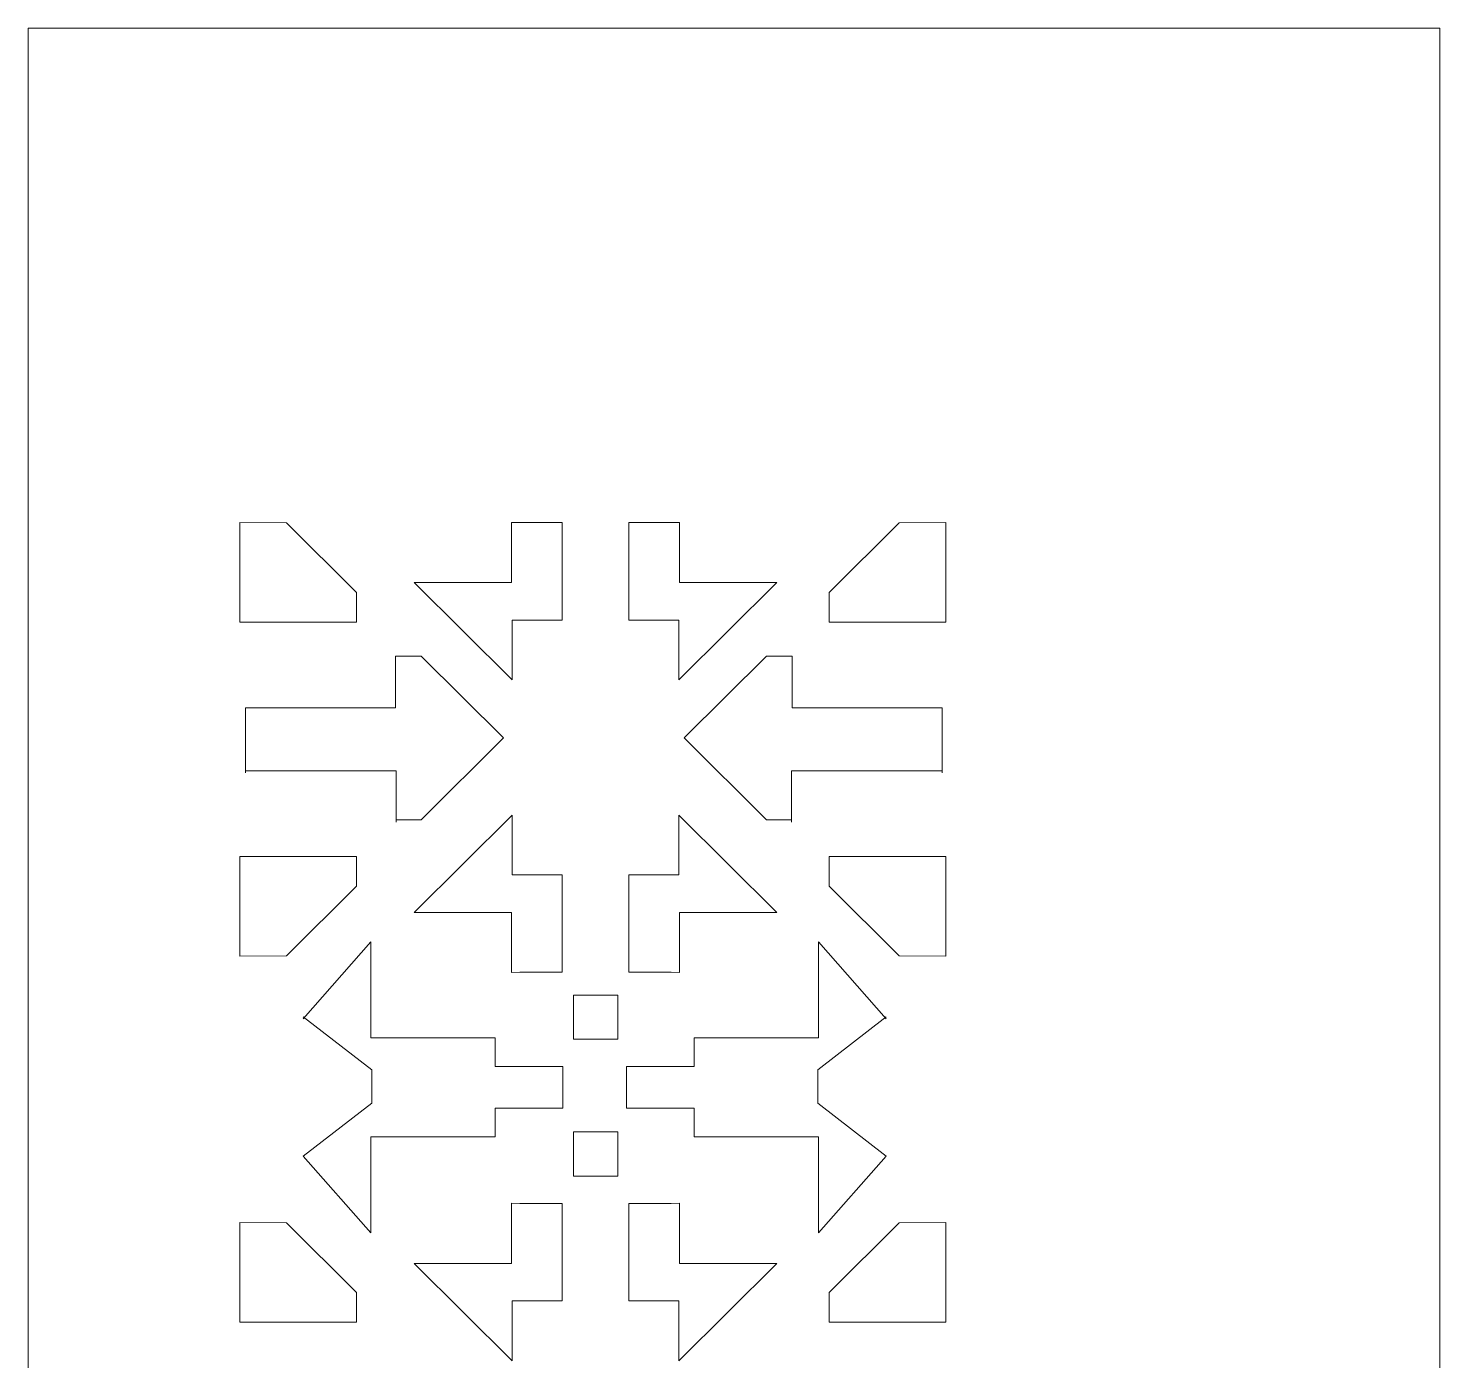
# Model space of a CAD drawing. Header units: millimetres. Extents: x -2078 to 426, y -513 to 2125.
# Drawn here: x 226 to 426, y 1598.3 to 1787.1 of the extents above; entities that cross this region are included whole.
import ezdxf

# ---------------------------------------------------------------- set-up
doc = ezdxf.new("R2010")
doc.units = ezdxf.units.MM
doc.header["$MEASUREMENT"] = 0
doc.layers.add('Katman 1', color=7, linetype='Continuous')

msp = doc.modelspace()

# ---------------------------------------------------------------- linework, layer by layer
at = {"layer": 'Katman 1', "color": 250, "lineweight": 20}
msp.add_lwpolyline([(225.9945, -512.9141), (425.9945, -512.9141), (425.9945, 1787.0859), (225.9945, 1787.0859), (225.9945, -512.9141)], close=True, dxfattribs=at)
for points, knots in [([(262.6041, 1717.012), (262.6041, 1717.012), (255.9945, 1717.0859), (255.9945, 1717.0859), (255.9945, 1717.0859), (255.9945, 1702.9685), (255.9945, 1702.9685), (255.9945, 1702.9685), (272.5301, 1702.9685), (272.5301, 1702.9685), (272.5301, 1702.9685), (272.5301, 1707.1496), (272.5301, 1707.1496), (272.5301, 1707.1496), (262.6041, 1717.012), (262.6041, 1717.012)], [0, 0, 0, 0, 0.2, 0.2, 0.2, 0.4, 0.4, 0.4, 0.6, 0.6, 0.6, 0.8, 0.8, 0.8, 1, 1, 1, 1]), ([(295.6426, 1717.0449), (295.6426, 1717.0449), (294.4691, 1717.0859), (294.4691, 1717.0859), (294.4691, 1717.0859), (294.4691, 1708.5549), (294.4691, 1708.5549), (294.4691, 1708.5549), (280.6924, 1708.5549), (280.6924, 1708.5549), (280.6924, 1708.5549), (294.5707, 1694.766), (294.5707, 1694.766), (294.5707, 1694.766), (294.5707, 1703.2515), (294.5707, 1703.2515), (294.5707, 1703.2515), (301.653, 1703.2515), (301.653, 1703.2515), (301.653, 1703.2515), (301.653, 1717.0449), (301.653, 1717.0449), (301.653, 1717.0449), (295.6426, 1717.0449), (295.6426, 1717.0449)], [0, 0, 0, 0, 0.125, 0.125, 0.125, 0.25, 0.25, 0.25, 0.375, 0.375, 0.375, 0.5, 0.5, 0.5, 0.625, 0.625, 0.625, 0.75, 0.75, 0.75, 0.875, 0.875, 0.875, 1, 1, 1, 1]), ([(317.0949, 1717.0449), (317.0949, 1717.0449), (318.2684, 1717.0859), (318.2684, 1717.0859), (318.2684, 1717.0859), (318.2684, 1708.5549), (318.2684, 1708.5549), (318.2684, 1708.5549), (332.0451, 1708.5549), (332.0451, 1708.5549), (332.0451, 1708.5549), (318.1668, 1694.766), (318.1668, 1694.766), (318.1668, 1694.766), (318.1668, 1703.2515), (318.1668, 1703.2515), (318.1668, 1703.2515), (311.0845, 1703.2515), (311.0845, 1703.2515), (311.0845, 1703.2515), (311.0845, 1717.0449), (311.0845, 1717.0449), (311.0845, 1717.0449), (317.0949, 1717.0449), (317.0949, 1717.0449)], [0, 0, 0, 0, 0.125, 0.125, 0.125, 0.25, 0.25, 0.25, 0.375, 0.375, 0.375, 0.5, 0.5, 0.5, 0.625, 0.625, 0.625, 0.75, 0.75, 0.75, 0.875, 0.875, 0.875, 1, 1, 1, 1]), ([(349.3849, 1717.012), (349.3849, 1717.012), (355.9945, 1717.0859), (355.9945, 1717.0859), (355.9945, 1717.0859), (355.9945, 1702.9685), (355.9945, 1702.9685), (355.9945, 1702.9685), (339.4589, 1702.9685), (339.4589, 1702.9685), (339.4589, 1702.9685), (339.4589, 1707.1496), (339.4589, 1707.1496), (339.4589, 1707.1496), (349.3849, 1717.012), (349.3849, 1717.012)], [0, 0, 0, 0, 0.2, 0.2, 0.2, 0.4, 0.4, 0.4, 0.6, 0.6, 0.6, 0.8, 0.8, 0.8, 1, 1, 1, 1]), ([(256.7865, 1681.609), (256.7865, 1681.609), (256.7865, 1690.8012), (256.7865, 1690.8012), (256.7865, 1690.8012), (278.0442, 1690.8012), (278.0442, 1690.8012), (278.0442, 1690.8012), (278.0442, 1698.1346), (278.0442, 1698.1346), (278.0442, 1698.1346), (281.6854, 1698.1346), (281.6854, 1698.1346), (281.6854, 1698.1346), (293.3478, 1686.5469), (293.3478, 1686.5469), (293.3478, 1686.5469), (281.6854, 1674.9597), (281.6854, 1674.9597), (281.6854, 1674.9597), (278.1426, 1674.9597), (278.1426, 1674.9597)], [0, 0, 0, 0, 0.14285714, 0.14285714, 0.14285714, 0.28571429, 0.28571429, 0.28571429, 0.42857143, 0.42857143, 0.42857143, 0.57142857, 0.57142857, 0.57142857, 0.71428571, 0.71428571, 0.71428571, 0.85714286, 0.85714286, 0.85714286, 1, 1, 1, 1]), ([(355.4928, 1681.609), (355.4928, 1681.609), (355.4928, 1690.8012), (355.4928, 1690.8012), (355.4928, 1690.8012), (334.2351, 1690.8012), (334.2351, 1690.8012), (334.2351, 1690.8012), (334.2351, 1698.1346), (334.2351, 1698.1346), (334.2351, 1698.1346), (330.594, 1698.1346), (330.594, 1698.1346), (330.594, 1698.1346), (318.9316, 1686.5469), (318.9316, 1686.5469), (318.9316, 1686.5469), (330.594, 1674.9597), (330.594, 1674.9597), (330.594, 1674.9597), (334.1367, 1674.9597), (334.1367, 1674.9597)], [0, 0, 0, 0, 0.14285714, 0.14285714, 0.14285714, 0.28571429, 0.28571429, 0.28571429, 0.42857143, 0.42857143, 0.42857143, 0.57142857, 0.57142857, 0.57142857, 0.71428571, 0.71428571, 0.71428571, 0.85714286, 0.85714286, 0.85714286, 1, 1, 1, 1]), ([(256.7865, 1681.898), (256.7865, 1681.898), (278.1426, 1681.898), (278.1426, 1681.898), (278.1426, 1681.898), (278.1426, 1674.5938), (278.1426, 1674.5938)], [0, 0, 0, 0, 0.5, 0.5, 0.5, 1, 1, 1, 1]), ([(355.4928, 1681.898), (355.4928, 1681.898), (334.1367, 1681.898), (334.1367, 1681.898), (334.1367, 1681.898), (334.1367, 1674.5938), (334.1367, 1674.5938)], [0, 0, 0, 0, 0.5, 0.5, 0.5, 1, 1, 1, 1]), ([(295.6426, 1653.342), (295.6426, 1653.342), (294.4691, 1653.3011), (294.4691, 1653.3011), (294.4691, 1653.3011), (294.4691, 1661.832), (294.4691, 1661.832), (294.4691, 1661.832), (280.6924, 1661.832), (280.6924, 1661.832), (280.6924, 1661.832), (294.5707, 1675.6209), (294.5707, 1675.6209), (294.5707, 1675.6209), (294.5707, 1667.1355), (294.5707, 1667.1355), (294.5707, 1667.1355), (301.653, 1667.1355), (301.653, 1667.1355), (301.653, 1667.1355), (301.653, 1653.342), (301.653, 1653.342), (301.653, 1653.342), (295.6426, 1653.342), (295.6426, 1653.342)], [0, 0, 0, 0, 0.125, 0.125, 0.125, 0.25, 0.25, 0.25, 0.375, 0.375, 0.375, 0.5, 0.5, 0.5, 0.625, 0.625, 0.625, 0.75, 0.75, 0.75, 0.875, 0.875, 0.875, 1, 1, 1, 1]), ([(317.0949, 1653.342), (317.0949, 1653.342), (318.2684, 1653.3011), (318.2684, 1653.3011), (318.2684, 1653.3011), (318.2684, 1661.832), (318.2684, 1661.832), (318.2684, 1661.832), (332.0451, 1661.832), (332.0451, 1661.832), (332.0451, 1661.832), (318.1668, 1675.6209), (318.1668, 1675.6209), (318.1668, 1675.6209), (318.1668, 1667.1355), (318.1668, 1667.1355), (318.1668, 1667.1355), (311.0845, 1667.1355), (311.0845, 1667.1355), (311.0845, 1667.1355), (311.0845, 1653.342), (311.0845, 1653.342), (311.0845, 1653.342), (317.0949, 1653.342), (317.0949, 1653.342)], [0, 0, 0, 0, 0.125, 0.125, 0.125, 0.25, 0.25, 0.25, 0.375, 0.375, 0.375, 0.5, 0.5, 0.5, 0.625, 0.625, 0.625, 0.75, 0.75, 0.75, 0.875, 0.875, 0.875, 1, 1, 1, 1]), ([(262.6041, 1655.6961), (262.6041, 1655.6961), (255.9945, 1655.6222), (255.9945, 1655.6222), (255.9945, 1655.6222), (255.9945, 1669.7397), (255.9945, 1669.7397), (255.9945, 1669.7397), (272.5301, 1669.7397), (272.5301, 1669.7397), (272.5301, 1669.7397), (272.5301, 1665.5585), (272.5301, 1665.5585), (272.5301, 1665.5585), (262.6041, 1655.6961), (262.6041, 1655.6961)], [0, 0, 0, 0, 0.2, 0.2, 0.2, 0.4, 0.4, 0.4, 0.6, 0.6, 0.6, 0.8, 0.8, 0.8, 1, 1, 1, 1]), ([(349.3849, 1655.6961), (349.3849, 1655.6961), (355.9945, 1655.6222), (355.9945, 1655.6222), (355.9945, 1655.6222), (355.9945, 1669.7397), (355.9945, 1669.7397), (355.9945, 1669.7397), (339.4589, 1669.7397), (339.4589, 1669.7397), (339.4589, 1669.7397), (339.4589, 1665.5585), (339.4589, 1665.5585), (339.4589, 1665.5585), (349.3849, 1655.6961), (349.3849, 1655.6961)], [0, 0, 0, 0, 0.2, 0.2, 0.2, 0.4, 0.4, 0.4, 0.6, 0.6, 0.6, 0.8, 0.8, 0.8, 1, 1, 1, 1]), ([(301.7473, 1634.0915), (301.7473, 1634.0915), (301.7473, 1639.9827), (301.7473, 1639.9827), (301.7473, 1639.9827), (292.158, 1639.9827), (292.158, 1639.9827), (292.158, 1639.9827), (292.158, 1644.0408), (292.158, 1644.0408), (292.158, 1644.0408), (274.5419, 1644.0408), (274.5419, 1644.0408), (274.5419, 1644.0408), (274.5419, 1657.6427), (274.5419, 1657.6427), (274.5419, 1657.6427), (264.9548, 1646.7748), (264.9548, 1646.7748)], [0, 0, 0, 0, 0.16666667, 0.16666667, 0.16666667, 0.33333333, 0.33333333, 0.33333333, 0.5, 0.5, 0.5, 0.66666667, 0.66666667, 0.66666667, 0.83333333, 0.83333333, 0.83333333, 1, 1, 1, 1]), ([(310.7697, 1634.0915), (310.7697, 1634.0915), (310.7697, 1639.9827), (310.7697, 1639.9827), (310.7697, 1639.9827), (320.3591, 1639.9827), (320.3591, 1639.9827), (320.3591, 1639.9827), (320.3591, 1644.0408), (320.3591, 1644.0408), (320.3591, 1644.0408), (337.9752, 1644.0408), (337.9752, 1644.0408), (337.9752, 1644.0408), (337.9752, 1657.6427), (337.9752, 1657.6427), (337.9752, 1657.6427), (347.5623, 1646.7748), (347.5623, 1646.7748)], [0, 0, 0, 0, 0.16666667, 0.16666667, 0.16666667, 0.33333333, 0.33333333, 0.33333333, 0.5, 0.5, 0.5, 0.66666667, 0.66666667, 0.66666667, 0.83333333, 0.83333333, 0.83333333, 1, 1, 1, 1]), ([(303.2461, 1643.8687), (303.2461, 1643.8687), (309.5345, 1643.8687), (309.5345, 1643.8687), (309.5345, 1643.8687), (309.5345, 1650.1168), (309.5345, 1650.1168), (309.5345, 1650.1168), (303.2461, 1650.1168), (303.2461, 1650.1168), (303.2461, 1650.1168), (303.2461, 1643.8687), (303.2461, 1643.8687)], [0, 0, 0, 0, 0.25, 0.25, 0.25, 0.5, 0.5, 0.5, 0.75, 0.75, 0.75, 1, 1, 1, 1]), ([(264.9548, 1627.2993), (264.9548, 1627.2993), (274.6661, 1634.7973), (274.6661, 1634.7973), (274.6661, 1634.7973), (274.6661, 1639.5279), (274.6661, 1639.5279)], [0, 0, 0, 0, 0.5, 0.5, 0.5, 1, 1, 1, 1]), ([(347.5623, 1627.2993), (347.5623, 1627.2993), (337.8509, 1634.7973), (337.8509, 1634.7973), (337.8509, 1634.7973), (337.8509, 1639.5279), (337.8509, 1639.5279)], [0, 0, 0, 0, 0.5, 0.5, 0.5, 1, 1, 1, 1]), ([(264.9548, 1627.2993), (264.9548, 1627.2993), (274.5419, 1616.4319), (274.5419, 1616.4319), (274.5419, 1616.4319), (274.5419, 1630.0338), (274.5419, 1630.0338), (274.5419, 1630.0338), (292.158, 1630.0338), (292.158, 1630.0338), (292.158, 1630.0338), (292.158, 1634.0915), (292.158, 1634.0915), (292.158, 1634.0915), (301.7473, 1634.0915), (301.7473, 1634.0915)], [0, 0, 0, 0, 0.2, 0.2, 0.2, 0.4, 0.4, 0.4, 0.6, 0.6, 0.6, 0.8, 0.8, 0.8, 1, 1, 1, 1]), ([(347.5623, 1627.2993), (347.5623, 1627.2993), (337.9752, 1616.4319), (337.9752, 1616.4319), (337.9752, 1616.4319), (337.9752, 1630.0338), (337.9752, 1630.0338), (337.9752, 1630.0338), (320.3591, 1630.0338), (320.3591, 1630.0338), (320.3591, 1630.0338), (320.3591, 1634.0915), (320.3591, 1634.0915), (320.3591, 1634.0915), (310.7697, 1634.0915), (310.7697, 1634.0915)], [0, 0, 0, 0, 0.2, 0.2, 0.2, 0.4, 0.4, 0.4, 0.6, 0.6, 0.6, 0.8, 0.8, 0.8, 1, 1, 1, 1]), ([(303.2461, 1624.4883), (303.2461, 1624.4883), (309.5345, 1624.4883), (309.5345, 1624.4883), (309.5345, 1624.4883), (309.5345, 1630.7364), (309.5345, 1630.7364), (309.5345, 1630.7364), (303.2461, 1630.7364), (303.2461, 1630.7364), (303.2461, 1630.7364), (303.2461, 1624.4883), (303.2461, 1624.4883)], [0, 0, 0, 0, 0.25, 0.25, 0.25, 0.5, 0.5, 0.5, 0.75, 0.75, 0.75, 1, 1, 1, 1]), ([(295.6426, 1620.5937), (295.6426, 1620.5937), (294.4691, 1620.6348), (294.4691, 1620.6348), (294.4691, 1620.6348), (294.4691, 1612.1038), (294.4691, 1612.1038), (294.4691, 1612.1038), (280.6924, 1612.1038), (280.6924, 1612.1038), (280.6924, 1612.1038), (294.5707, 1598.3149), (294.5707, 1598.3149), (294.5707, 1598.3149), (294.5707, 1606.8003), (294.5707, 1606.8003), (294.5707, 1606.8003), (301.653, 1606.8003), (301.653, 1606.8003), (301.653, 1606.8003), (301.653, 1620.5937), (301.653, 1620.5937), (301.653, 1620.5937), (295.6426, 1620.5937), (295.6426, 1620.5937)], [0, 0, 0, 0, 0.125, 0.125, 0.125, 0.25, 0.25, 0.25, 0.375, 0.375, 0.375, 0.5, 0.5, 0.5, 0.625, 0.625, 0.625, 0.75, 0.75, 0.75, 0.875, 0.875, 0.875, 1, 1, 1, 1]), ([(317.0949, 1620.5937), (317.0949, 1620.5937), (318.2684, 1620.6348), (318.2684, 1620.6348), (318.2684, 1620.6348), (318.2684, 1612.1038), (318.2684, 1612.1038), (318.2684, 1612.1038), (332.0451, 1612.1038), (332.0451, 1612.1038), (332.0451, 1612.1038), (318.1668, 1598.3149), (318.1668, 1598.3149), (318.1668, 1598.3149), (318.1668, 1606.8003), (318.1668, 1606.8003), (318.1668, 1606.8003), (311.0845, 1606.8003), (311.0845, 1606.8003), (311.0845, 1606.8003), (311.0845, 1620.5937), (311.0845, 1620.5937), (311.0845, 1620.5937), (317.0949, 1620.5937), (317.0949, 1620.5937)], [0, 0, 0, 0, 0.125, 0.125, 0.125, 0.25, 0.25, 0.25, 0.375, 0.375, 0.375, 0.5, 0.5, 0.5, 0.625, 0.625, 0.625, 0.75, 0.75, 0.75, 0.875, 0.875, 0.875, 1, 1, 1, 1]), ([(262.6041, 1617.834), (262.6041, 1617.834), (255.9945, 1617.908), (255.9945, 1617.908), (255.9945, 1617.908), (255.9945, 1603.7905), (255.9945, 1603.7905), (255.9945, 1603.7905), (272.5301, 1603.7905), (272.5301, 1603.7905), (272.5301, 1603.7905), (272.5301, 1607.9717), (272.5301, 1607.9717), (272.5301, 1607.9717), (262.6041, 1617.834), (262.6041, 1617.834)], [0, 0, 0, 0, 0.2, 0.2, 0.2, 0.4, 0.4, 0.4, 0.6, 0.6, 0.6, 0.8, 0.8, 0.8, 1, 1, 1, 1]), ([(349.3849, 1617.834), (349.3849, 1617.834), (355.9945, 1617.908), (355.9945, 1617.908), (355.9945, 1617.908), (355.9945, 1603.7905), (355.9945, 1603.7905), (355.9945, 1603.7905), (339.4589, 1603.7905), (339.4589, 1603.7905), (339.4589, 1603.7905), (339.4589, 1607.9717), (339.4589, 1607.9717), (339.4589, 1607.9717), (349.3849, 1617.834), (349.3849, 1617.834)], [0, 0, 0, 0, 0.2, 0.2, 0.2, 0.4, 0.4, 0.4, 0.6, 0.6, 0.6, 0.8, 0.8, 0.8, 1, 1, 1, 1])]:
    msp.add_open_spline(points, degree=3, knots=knots, dxfattribs=at)
for points in [[(264.9548, 1647.0259), (264.9548, 1647.0259), (274.6661, 1639.5279), (274.6661, 1639.5279)], [(347.5623, 1647.0259), (347.5623, 1647.0259), (337.8509, 1639.5279), (337.8509, 1639.5279)]]:
    msp.add_open_spline(points, degree=3, dxfattribs=at)

doc.saveas('drawing.dxf')
